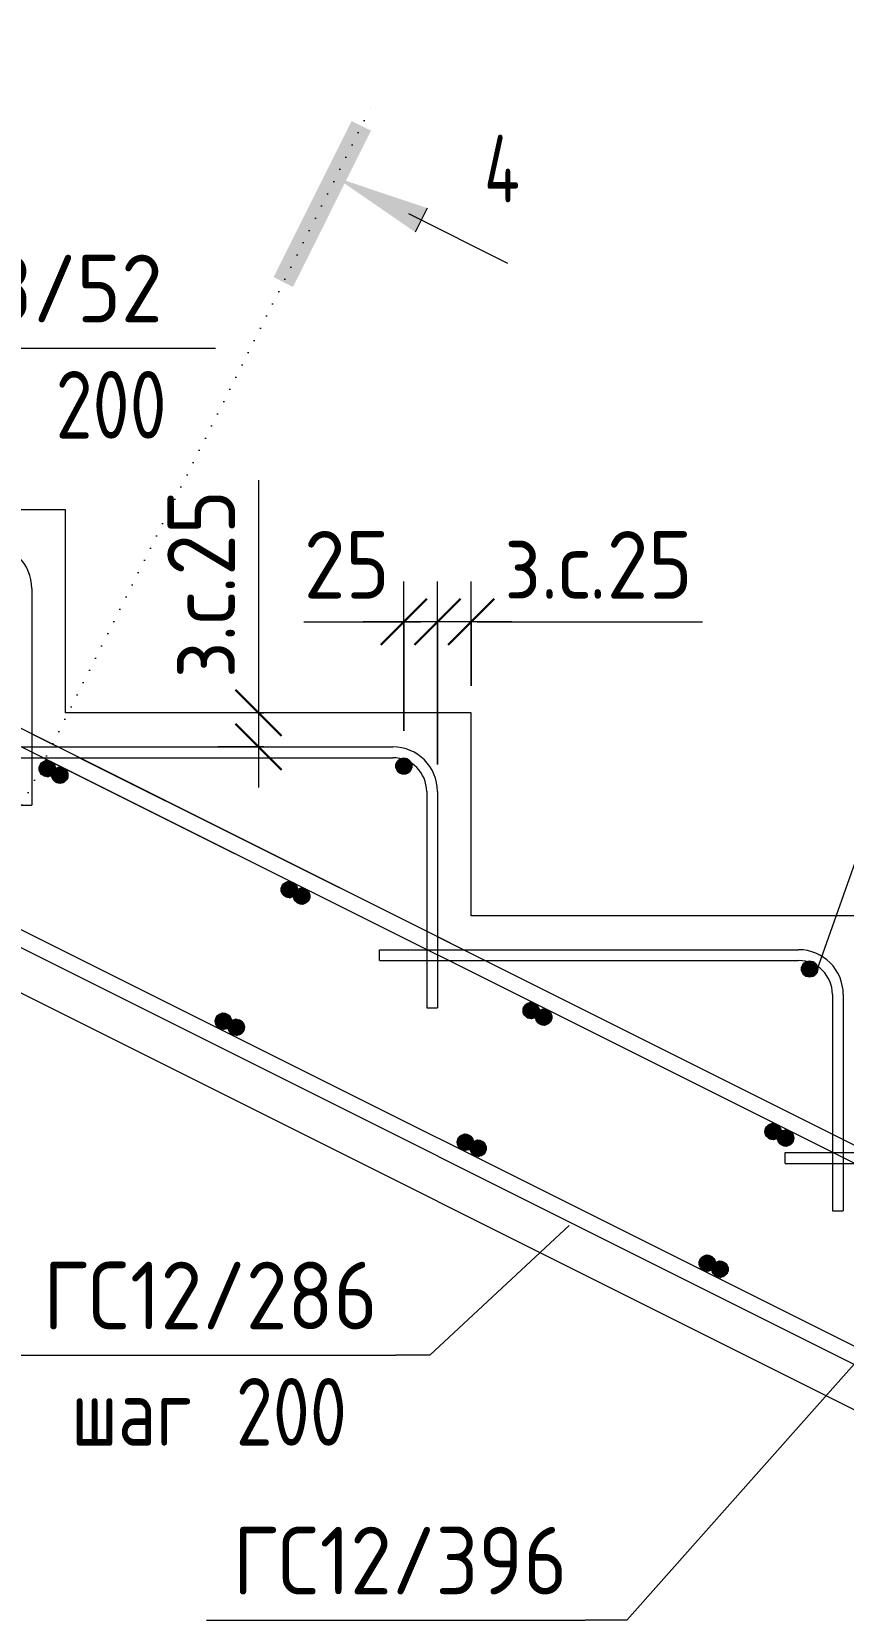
# Model space of a CAD drawing. Header units: millimetres. Extents: x 23200 to 49062, y -2858 to 35213.
# Drawn here: x 36276 to 36876, y -1291 to -116 of the extents above; entities that cross this region are included whole.
import ezdxf

# ---------------------------------------------------------------- set-up
doc = ezdxf.new("R2010")
doc.units = ezdxf.units.MM
doc.linetypes.add('04 Пунктир 10мм', pattern=[10, 0, -10])
for name, color, linetype, lineweight in [('AA_Dim', 7, 'Continuous', 9), ('AA_Dim-20', 7, 'Continuous', 9), ('AA_Razrez', 7, 'Continuous', 9), ('AA_Vinoska', 7, 'Continuous', 9), ('AF_Perekritie_Опалубка', 253, 'Continuous', 20), ('KR_Armatura', 7, 'Continuous', 20), ('KR_Armatura_Tonkie', 7, 'Continuous', 20)]:
    doc.layers.add(name, color=color, linetype=linetype, lineweight=lineweight)
doc.styles.add('ISOCPEUR', font='isocpeur.ttf', dxfattribs={"width": 0.7, "height": 50})
doc.styles.add('ISOCPEUR_1', font='isocpeur.ttf', dxfattribs={"width": 0.9, "height": 50})
doc.styles.add('ISOCPEUR_2', font='isocpeur.ttf', dxfattribs={"width": 0.8, "height": 50})
doc.dimstyles.new('05_Округл_1мм__прозр__1', dxfattribs={"dimscale": 304.8, "dimtxt": 49.799059, "dimasz": 0.111549, "dimexe": 0.098425, "dimexo": 0.065617, "dimgap": 0.006562, "dimtad": 1, "dimdec": 0, "dimdsep": 46, "dimtxsty": 'ISOCPEUR_1', "dimblk1": 'OBLIQUE', "dimblk2": 'OBLIQUE', "dimsah": 1, "dimcen": 0.09, "dimdle": 0.098425, "dimazin": 0, "dimtfac": 1, "dimtdec": 4, "dimtix": 1, "dimtmove": 1, "dimatfit": 3, "dimfxl": 1, "dimtvp": 1, "dimtolj": 1, "dimtzin": 0, "dimlwd": 18, "dimlwe": 18, "dimarcsym": 2})
doc.dimstyles.new('05_Округл_5мм__прозр_', dxfattribs={"dimscale": 304.8, "dimtxt": 49.799059, "dimasz": 0.111549, "dimexe": 0.098425, "dimexo": 0.065617, "dimgap": 0.006562, "dimtad": 1, "dimdec": 0, "dimrnd": 5, "dimdsep": 46, "dimtxsty": 'ISOCPEUR_1', "dimblk1": 'OBLIQUE', "dimblk2": 'OBLIQUE', "dimsah": 1, "dimcen": 0.09, "dimdle": 0.098425, "dimazin": 0, "dimtfac": 1, "dimtdec": 4, "dimtix": 1, "dimtmove": 1, "dimatfit": 3, "dimfxl": 1, "dimtvp": 1, "dimtolj": 1, "dimtzin": 0, "dimlwd": 18, "dimlwe": 18, "dimarcsym": 2})

# ---------------------------------------------------------------- blocks, each defined once
blk = doc.blocks.new('DIMBLOCK105-Сечение 8')
at = {"layer": 'AA_Dim-20', "lineweight": 18}
for p, q in [((36576.1, -658.1), (36576.1, -522.8)), ((36601.1, -600), (36601.1, -522.8)), ((36631.1, -552.8), (36576.1, -552.8)), ((36576.1, -552.8), (36576.1, -658.1)), ((36605.5, -552.9), (36588.6, -552.8)), ((36601.1, -552.8), (36601.1, -600)), ((36772, -552.9), (36605.5, -552.9))]:
    blk.add_line(p, q, dxfattribs=at)
at = {"layer": 'AA_Dim-20', "lineweight": 30}
for p, q in [((36576.1, -552.8), (36593.1, -535.8)), ((36601.1, -552.8), (36618.1, -535.8)), ((36576.1, -552.8), (36559.1, -569.8)), ((36601.1, -552.8), (36584.1, -569.8))]:
    blk.add_line(p, q, dxfattribs=at)
at = {"layer": 'AA_Dim-20', "color": 0, "lineweight": 18, "insert": (36625.5, -485.6), "char_height": 50, "width": 175.829, "attachment_point": 1, "line_spacing_factor": 1.149209, "style": 'ISOCPEUR_1'}
blk.add_mtext('з.с.25', dxfattribs=at)
blk = doc.blocks.new('_Oblique')
at = {"color": 0, "linetype": 'ByBlock', "lineweight": -2}
blk.add_line((-0.5, -0.5), (0.5, 0.5), dxfattribs=at)
blk = doc.blocks.new('DIMBLOCK106-Сечение 8')
at = {"layer": 'AA_Dim-20', "lineweight": 18}
for p, q in [((36551.2, -633.4), (36551.2, -522.8)), ((36576.1, -658.1), (36576.1, -522.8)), ((36477.3, -552.8), (36560.5, -552.8)), ((36576.1, -552.8), (36521.2, -552.8)), ((36551.2, -552.8), (36551.2, -633.4)), ((36560.5, -552.8), (36563.7, -552.8)), ((36576.1, -552.8), (36576.1, -658.1))]:
    blk.add_line(p, q, dxfattribs=at)
at = {"layer": 'AA_Dim-20', "lineweight": 30}
for p, q in [((36551.2, -552.8), (36568.2, -535.8)), ((36576.1, -552.8), (36593.1, -535.8)), ((36551.2, -552.8), (36534.2, -569.8)), ((36576.1, -552.8), (36559.1, -569.8))]:
    blk.add_line(p, q, dxfattribs=at)
at = {"layer": 'AA_Dim-20', "color": 0, "lineweight": 18, "insert": (36477.3, -485.5), "char_height": 50, "width": 75.848, "attachment_point": 1, "line_spacing_factor": 1.149209, "style": 'ISOCPEUR_1'}
blk.add_mtext('25', dxfattribs=at)
blk = doc.blocks.new('DIMBLOCK107-Сечение 8')
at = {"layer": 'AA_Dim-20', "lineweight": 18}
for p, q in [((36443.7, -447.9), (36443.7, -614.4)), ((36443.8, -590), (36443.8, -675.1)), ((36447.8, -620), (36413.8, -620)), ((36443.7, -614.4), (36443.8, -632.6)), ((36443.8, -620), (36447.8, -620)), ((36447.8, -645.1), (36413.8, -645.1)), ((36443.8, -645.1), (36447.8, -645.1))]:
    blk.add_line(p, q, dxfattribs=at)
at = {"layer": 'AA_Dim-20', "lineweight": 30}
for p, q in [((36443.8, -620), (36426.8, -603)), ((36443.8, -620), (36460.8, -637)), ((36443.8, -645.1), (36426.8, -628.1)), ((36443.8, -645.1), (36460.8, -662.1))]:
    blk.add_line(p, q, dxfattribs=at)
at = {"layer": 'AA_Dim-20', "color": 0, "lineweight": 18, "insert": (36376.4, -594.4), "char_height": 50, "width": 175.829, "attachment_point": 1, "rotation": 90, "line_spacing_factor": 1.149209, "style": 'ISOCPEUR_1'}
blk.add_mtext('з.с.25', dxfattribs=at)
blk = doc.blocks.new('042_М_Арматуры - Диам длина поз _ Комментарий-2260297-Сечение 8')
at = {"layer": 'AA_Vinoska'}
blk.add_line((24937.5, -2512.1), (25217.5, -2512.1), dxfattribs=at)
blk = doc.blocks.new('Разрез - Номер узла_ сзади-394133-Сечение 8')
at = {"layer": 'AA_Razrez'}
for points in [[(26603.9, -297.9), (26618.2, -305.1), (26675.9, -189.6), (26661.6, -182.4)], [(26708.6, -264.6), (26717.5, -246.8), (26649.8, -224.1)]]:
    blk.add_hatch(color=256, dxfattribs=at).paths.add_polyline_path(points)
for p, q in [((26703.5, -250.9), (26776.8, -287.6)), ((26717.5, -246.8), (26708.6, -264.6))]:
    blk.add_line(p, q, dxfattribs=at)

msp = doc.modelspace()

# ---------------------------------------------------------------- hatches: boundary and pattern name
at = {"layer": 'KR_Armatura'}
h = msp.add_hatch(color=256, dxfattribs=at)
edge = h.paths.add_edge_path()
edge.add_arc((36287.5793, -661.2048), 6, 0, 360)
for points in [[(36287.9388, -667.194), (36292.9459, -663.8881), (36292.5864, -657.8989), (36287.2198, -655.2156), (36282.2128, -658.5215), (36282.5723, -664.5107)], [(36548.2143, -664.5522), (36554.2143, -664.5522), (36557.2143, -659.3561), (36554.2143, -654.1599), (36548.2143, -654.1599), (36545.2143, -659.3561)], [(36466.8243, -756.6367), (36471.8313, -753.3308), (36471.4718, -747.3416), (36466.1053, -744.6583), (36461.0982, -747.9642), (36461.4577, -753.9535)], [(36848.2143, -814.5522), (36854.2143, -814.5522), (36857.2143, -809.3561), (36854.2143, -804.1599), (36848.2143, -804.1599), (36845.2143, -809.3561)], [(36418.1595, -853.9662), (36423.1666, -850.6602), (36422.8071, -844.671), (36417.4406, -841.9877), (36412.4335, -845.2937), (36412.793, -851.2829)], [(36645.7097, -846.0795), (36650.7168, -842.7735), (36650.3573, -836.7843), (36644.9907, -834.101), (36639.9836, -837.407), (36640.3431, -843.3962)], [(36824.5951, -935.5222), (36829.6022, -932.2162), (36829.2427, -926.227), (36823.8762, -923.5437), (36818.8691, -926.8497), (36819.2286, -932.8389)], [(36597.045, -943.4089), (36602.0521, -940.103), (36601.6926, -934.1137), (36596.326, -931.4305), (36591.3189, -934.7364), (36591.6784, -940.7256)], [(36775.9304, -1032.8516), (36780.9375, -1029.5457), (36780.578, -1023.5565), (36775.2114, -1020.8732), (36770.2044, -1024.1791), (36770.5639, -1030.1683)]]:
    msp.add_hatch(color=256, dxfattribs=at).paths.add_polyline_path(points)
h = msp.add_hatch(color=256, dxfattribs=at)
edge = h.paths.add_edge_path()
edge.add_arc((36551.2143, -659.3561), 6, 0, 360)
at = {"layer": 'KR_Armatura', "lineweight": 9}
h = msp.add_hatch(color=256, dxfattribs=at)
edge = h.paths.add_edge_path()
edge.add_arc((36296.8837, -666.0898), 6, 0, 360)
for points in [[(36297.2432, -672.079), (36302.2503, -668.7731), (36301.8908, -662.7838), (36296.5243, -660.1005), (36291.5172, -663.4065), (36291.8767, -669.3957)], [(36476.1287, -761.5217), (36481.1357, -758.2158), (36480.7763, -752.2265), (36475.4097, -749.5433), (36470.4026, -752.8492), (36470.7621, -758.8384)], [(36655.0141, -850.9644), (36660.0212, -847.6585), (36659.6617, -841.6693), (36654.2951, -838.986), (36649.2881, -842.2919), (36649.6476, -848.2811)], [(36427.6618, -858.4555), (36432.6689, -855.1495), (36432.3094, -849.1603), (36426.9428, -846.477), (36421.9357, -849.783), (36422.2952, -855.7722)], [(36606.5472, -947.8982), (36611.5543, -944.5922), (36611.1948, -938.603), (36605.8283, -935.9197), (36600.8212, -939.2257), (36601.1807, -945.2149), (36602.1502, -945.6996)], [(36833.8996, -940.4071), (36838.9066, -937.1012), (36838.5471, -931.112), (36833.1806, -928.4287), (36828.1735, -931.7346), (36828.533, -937.7239)], [(36785.4327, -1037.3409), (36790.4398, -1034.035), (36790.0803, -1028.0457), (36784.7137, -1025.3625), (36779.7066, -1028.6684), (36780.0661, -1034.6576)]]:
    msp.add_hatch(color=256, dxfattribs=at).paths.add_polyline_path(points)
at = {"layer": 'KR_Armatura'}
h = msp.add_hatch(color=256, dxfattribs=at)
edge = h.paths.add_edge_path()
edge.add_arc((36466.4648, -750.6475), 6, 0, 360)
at = {"layer": 'KR_Armatura', "lineweight": 9}
h = msp.add_hatch(color=256, dxfattribs=at)
edge = h.paths.add_edge_path()
edge.add_arc((36475.7692, -755.5325), 6, 0, 360)
at = {"layer": 'KR_Armatura'}
h = msp.add_hatch(color=256, dxfattribs=at)
edge = h.paths.add_edge_path()
edge.add_arc((36851.2143, -809.3561), 6, 0, 360)
h = msp.add_hatch(color=256, dxfattribs=at)
edge = h.paths.add_edge_path()
edge.add_arc((36417.8001, -847.977), 6, 0, 360)
h = msp.add_hatch(color=256, dxfattribs=at)
edge = h.paths.add_edge_path()
edge.add_arc((36645.3502, -840.0902), 6, 0, 360)
at = {"layer": 'KR_Armatura', "lineweight": 9}
h = msp.add_hatch(color=256, dxfattribs=at)
edge = h.paths.add_edge_path()
edge.add_arc((36654.6546, -844.9752), 6, 0, 360)
h = msp.add_hatch(color=256, dxfattribs=at)
edge = h.paths.add_edge_path()
edge.add_arc((36427.3023, -852.4662), 6, 0, 360)
at = {"layer": 'KR_Armatura'}
h = msp.add_hatch(color=256, dxfattribs=at)
edge = h.paths.add_edge_path()
edge.add_arc((36824.2356, -929.533), 6, 0, 360)
h = msp.add_hatch(color=256, dxfattribs=at)
edge = h.paths.add_edge_path()
edge.add_arc((36596.6855, -937.4197), 6, 0, 360)
at = {"layer": 'KR_Armatura', "lineweight": 9}
h = msp.add_hatch(color=256, dxfattribs=at)
edge = h.paths.add_edge_path()
edge.add_arc((36606.1878, -941.909), 6, 0, 360)
h = msp.add_hatch(color=256, dxfattribs=at)
edge = h.paths.add_edge_path()
edge.add_arc((36833.5401, -934.4179), 6, 0, 360)
at = {"layer": 'KR_Armatura'}
h = msp.add_hatch(color=256, dxfattribs=at)
edge = h.paths.add_edge_path()
edge.add_arc((36775.5709, -1026.8624), 6, 0, 360)
at = {"layer": 'KR_Armatura', "lineweight": 9}
h = msp.add_hatch(color=256, dxfattribs=at)
edge = h.paths.add_edge_path()
edge.add_arc((36785.0732, -1031.3517), 6, 0, 360)
at = {"layer": 'KR_Armatura_Tonkie'}
h = msp.add_hatch(color=256, dxfattribs=at)
edge = h.paths.add_edge_path()
edge.add_arc((36287.5793, -661.2048), 6, 0, 360)
for points in [[(36287.9388, -667.194), (36292.9459, -663.8881), (36292.5864, -657.8989), (36287.2198, -655.2156), (36282.2128, -658.5215), (36282.5723, -664.5107)], [(36466.8243, -756.6367), (36471.8313, -753.3308), (36471.4718, -747.3416), (36466.1053, -744.6583), (36461.0982, -747.9642), (36461.4577, -753.9535)], [(36418.1595, -853.9662), (36423.1666, -850.6602), (36422.8071, -844.671), (36417.4406, -841.9877), (36412.4335, -845.2937), (36412.793, -851.2829)], [(36645.7097, -846.0795), (36650.7168, -842.7735), (36650.3573, -836.7843), (36644.9907, -834.101), (36639.9836, -837.407), (36640.3431, -843.3962)], [(36824.5951, -935.5222), (36829.6022, -932.2162), (36829.2427, -926.227), (36823.8762, -923.5437), (36818.8691, -926.8497), (36819.2286, -932.8389)], [(36597.045, -943.4089), (36602.0521, -940.103), (36601.6926, -934.1137), (36596.326, -931.4305), (36591.3189, -934.7364), (36591.6784, -940.7256)], [(36775.9304, -1032.8516), (36780.9375, -1029.5457), (36780.578, -1023.5565), (36775.2114, -1020.8732), (36770.2044, -1024.1791), (36770.5639, -1030.1683)]]:
    msp.add_hatch(color=256, dxfattribs=at).paths.add_polyline_path(points)
h = msp.add_hatch(color=256, dxfattribs=at)
edge = h.paths.add_edge_path()
edge.add_arc((36466.4648, -750.6475), 6, 0, 360)
h = msp.add_hatch(color=256, dxfattribs=at)
edge = h.paths.add_edge_path()
edge.add_arc((36417.8001, -847.977), 6, 0, 360)
h = msp.add_hatch(color=256, dxfattribs=at)
edge = h.paths.add_edge_path()
edge.add_arc((36645.3502, -840.0902), 6, 0, 360)
h = msp.add_hatch(color=256, dxfattribs=at)
edge = h.paths.add_edge_path()
edge.add_arc((36824.2356, -929.533), 6, 0, 360)
h = msp.add_hatch(color=256, dxfattribs=at)
edge = h.paths.add_edge_path()
edge.add_arc((36596.6855, -937.4197), 6, 0, 360)
h = msp.add_hatch(color=256, dxfattribs=at)
edge = h.paths.add_edge_path()
edge.add_arc((36775.5709, -1026.8624), 6, 0, 360)

# ---------------------------------------------------------------- linework, layer by layer
at = {"layer": 'AA_Razrez', "linetype": '04 Пунктир 10мм'}
msp.add_line((36074.7819, -1076.3211), (36527.7258, -170.4333), dxfattribs=at)
at = {"layer": 'AA_Vinoska'}
for p, q in [((36855.7071, -813.3572), (36906.3355, -669.6821)), ((36673.4436, -998.9584), (36570.5434, -1094.8684)), ((36975.0421, -998.9584), (36716.1874, -1290.8502)), ((36570.5434, -1094.8684), (36545.2086, -1094.8684)), ((36716.1874, -1290.8502), (36685.4238, -1290.8502))]:
    msp.add_line(p, q, dxfattribs=at)
at = {"layer": 'AF_Perekritie_Опалубка'}
for p, q in [((35375.3257, -380.7141), (37191.1107, -1288.6066)), ((36301.1104, -469.9996), (36001.1104, -469.9996)), ((36301.1104, -619.9996), (36301.1104, -469.9996)), ((36601.1104, -619.9996), (36301.1104, -619.9996)), ((36601.1104, -769.9996), (36601.1104, -619.9996)), ((36901.1104, -769.9996), (36601.1104, -769.9996))]:
    msp.add_line(p, q, dxfattribs=at)
at = {"layer": 'KR_Armatura'}
for p, q in [((36287.2198, -655.2156), (36282.2128, -658.5215)), ((36292.5864, -657.8989), (36287.2198, -655.2156)), ((36548.2143, -654.1599), (36545.2143, -659.3561)), ((36554.2143, -654.1599), (36548.2143, -654.1599)), ((36557.2143, -659.3561), (36554.2143, -654.1599)), ((36282.2128, -658.5215), (36282.5723, -664.5107)), ((36282.5723, -664.5107), (36287.9388, -667.194)), ((36287.9388, -667.194), (36292.9459, -663.8881)), ((36292.9459, -663.8881), (36292.5864, -657.8989)), ((36545.2143, -659.3561), (36548.2143, -664.5522)), ((36548.2143, -664.5522), (36554.2143, -664.5522)), ((36554.2143, -664.5522), (36557.2143, -659.3561)), ((36466.1053, -744.6583), (36461.0982, -747.9642)), ((36461.0982, -747.9642), (36461.4577, -753.9535)), ((36471.4718, -747.3416), (36466.1053, -744.6583)), ((36471.8313, -753.3308), (36471.4718, -747.3416)), ((36461.4577, -753.9535), (36466.8243, -756.6367)), ((36466.8243, -756.6367), (36471.8313, -753.3308)), ((36848.2143, -804.1599), (36845.2143, -809.3561)), ((36845.2143, -809.3561), (36848.2143, -814.5522)), ((36854.2143, -804.1599), (36848.2143, -804.1599)), ((36857.2143, -809.3561), (36854.2143, -804.1599)), ((36854.2143, -814.5522), (36857.2143, -809.3561)), ((36848.2143, -814.5522), (36854.2143, -814.5522)), ((36417.4406, -841.9877), (36412.4335, -845.2937)), ((36412.4335, -845.2937), (36412.793, -851.2829)), ((36422.8071, -844.671), (36417.4406, -841.9877)), ((36423.1666, -850.6602), (36422.8071, -844.671)), ((36644.9907, -834.101), (36639.9836, -837.407)), ((36639.9836, -837.407), (36640.3431, -843.3962)), ((36640.3431, -843.3962), (36645.7097, -846.0795)), ((36650.3573, -836.7843), (36644.9907, -834.101)), ((36645.7097, -846.0795), (36650.7168, -842.7735)), ((36650.7168, -842.7735), (36650.3573, -836.7843)), ((36412.793, -851.2829), (36418.1595, -853.9662)), ((36418.1595, -853.9662), (36423.1666, -850.6602)), ((36823.8762, -923.5437), (36818.8691, -926.8497)), ((36818.8691, -926.8497), (36819.2286, -932.8389)), ((36829.2427, -926.227), (36823.8762, -923.5437)), ((36829.6022, -932.2162), (36829.2427, -926.227)), ((36596.326, -931.4305), (36591.3189, -934.7364)), ((36591.3189, -934.7364), (36591.6784, -940.7256)), ((36601.6926, -934.1137), (36596.326, -931.4305)), ((36602.0521, -940.103), (36601.6926, -934.1137)), ((36819.2286, -932.8389), (36824.5951, -935.5222)), ((36824.5951, -935.5222), (36829.6022, -932.2162)), ((36591.6784, -940.7256), (36597.045, -943.4089)), ((36597.045, -943.4089), (36602.0521, -940.103)), ((36775.2114, -1020.8732), (36770.2044, -1024.1791)), ((36780.578, -1023.5565), (36775.2114, -1020.8732)), ((36770.2044, -1024.1791), (36770.5639, -1030.1683)), ((36770.5639, -1030.1683), (36775.9304, -1032.8516)), ((36775.9304, -1032.8516), (36780.9375, -1029.5457)), ((36780.9375, -1029.5457), (36780.578, -1023.5565))]:
    msp.add_line(p, q, dxfattribs=at)
at = {"layer": 'KR_Armatura', "lineweight": 9}
for p, q in [((36296.5243, -660.1005), (36291.5172, -663.4065)), ((36291.5172, -663.4065), (36291.8767, -669.3957)), ((36291.8767, -669.3957), (36297.2432, -672.079)), ((36301.8908, -662.7838), (36296.5243, -660.1005)), ((36297.2432, -672.079), (36302.2503, -668.7731)), ((36302.2503, -668.7731), (36301.8908, -662.7838)), ((36475.4097, -749.5433), (36470.4026, -752.8492)), ((36480.7763, -752.2265), (36475.4097, -749.5433)), ((36470.4026, -752.8492), (36470.7621, -758.8384)), ((36470.7621, -758.8384), (36476.1287, -761.5217)), ((36476.1287, -761.5217), (36481.1357, -758.2158)), ((36481.1357, -758.2158), (36480.7763, -752.2265)), ((36654.2951, -838.986), (36649.2881, -842.2919)), ((36649.2881, -842.2919), (36649.6476, -848.2811)), ((36659.6617, -841.6693), (36654.2951, -838.986)), ((36660.0212, -847.6585), (36659.6617, -841.6693)), ((36426.9428, -846.477), (36421.9357, -849.783)), ((36421.9357, -849.783), (36422.2952, -855.7722)), ((36422.2952, -855.7722), (36427.6618, -858.4555)), ((36432.3094, -849.1603), (36426.9428, -846.477)), ((36427.6618, -858.4555), (36432.6689, -855.1495)), ((36432.6689, -855.1495), (36432.3094, -849.1603)), ((36649.6476, -848.2811), (36655.0141, -850.9644)), ((36655.0141, -850.9644), (36660.0212, -847.6585)), ((36605.8283, -935.9197), (36600.8212, -939.2257)), ((36600.8212, -939.2257), (36601.1807, -945.2149)), ((36611.1948, -938.603), (36605.8283, -935.9197)), ((36611.5543, -944.5922), (36611.1948, -938.603)), ((36833.1806, -928.4287), (36828.1735, -931.7346)), ((36828.1735, -931.7346), (36828.533, -937.7239)), ((36828.533, -937.7239), (36833.8996, -940.4071)), ((36838.5471, -931.112), (36833.1806, -928.4287)), ((36833.8996, -940.4071), (36838.9066, -937.1012)), ((36838.9066, -937.1012), (36838.5471, -931.112)), ((36601.1807, -945.2149), (36602.1502, -945.6996)), ((36602.1502, -945.6996), (36606.5472, -947.8982)), ((36606.5472, -947.8982), (36611.5543, -944.5922)), ((36784.7137, -1025.3625), (36779.7066, -1028.6684)), ((36779.7066, -1028.6684), (36780.0661, -1034.6576)), ((36790.0803, -1028.0457), (36784.7137, -1025.3625)), ((36790.4398, -1034.035), (36790.0803, -1028.0457)), ((36780.0661, -1034.6576), (36785.4327, -1037.3409)), ((36785.4327, -1037.3409), (36790.4398, -1034.035))]:
    msp.add_line(p, q, dxfattribs=at)
at = {"layer": 'KR_Armatura'}
for centre in [(36287.5793, -661.2048), (36551.2143, -659.3561), (36466.4648, -750.6475), (36851.2143, -809.3561), (36417.8001, -847.977), (36645.3502, -840.0902), (36824.2356, -929.533), (36596.6855, -937.4197), (36775.5709, -1026.8624)]:
    msp.add_circle(centre, 6, dxfattribs=at)
at = {"layer": 'KR_Armatura', "lineweight": 9}
for centre in [(36296.8837, -666.0898), (36475.7692, -755.5325), (36654.6546, -844.9752), (36427.3023, -852.4662), (36606.1878, -941.909), (36833.5401, -934.4179), (36785.0732, -1031.3517)]:
    msp.add_circle(centre, 6, dxfattribs=at)
at = {"layer": 'KR_Armatura_Tonkie'}
for p, q in [((34940.6798, -116.4337), (37221.988, -1257.0878)), ((34940.6798, -116.4337), (37221.988, -1257.0878)), ((35238.0768, -116.4337), (37461.2838, -1228.0372)), ((35238.0768, -116.4337), (37461.2838, -1228.0372)), ((35238.0768, -116.4337), (37461.2838, -1228.0372)), ((35238.0768, -116.4337), (37461.2838, -1228.0372)), ((34935.3132, -127.1668), (37216.6214, -1267.8209)), ((34935.3132, -127.1668), (37216.6214, -1267.8209)), ((35232.7103, -127.1668), (37455.9173, -1238.7703)), ((35232.7103, -127.1668), (37455.9173, -1238.7703)), ((35160.9788, -239.9996), (37216.6214, -1267.8209)), ((35160.9788, -239.9996), (37216.6214, -1267.8209)), ((35160.9788, -239.9996), (37216.6214, -1267.8209)), ((35160.9912, -240.0058), (37216.6214, -1267.8209)), ((35160.9912, -240.0058), (37216.6214, -1267.8209)), ((35160.9912, -240.0058), (37216.6214, -1267.8209)), ((35160.9912, -240.0058), (37216.6214, -1267.8209)), ((35160.9912, -240.0058), (37216.6214, -1267.8209)), ((35187.9254, -240.0565), (37221.988, -1257.0878)), ((35187.9254, -240.0565), (37221.988, -1257.0878)), ((35187.9254, -240.0565), (37221.988, -1257.0878)), ((35187.9254, -240.0565), (37221.988, -1257.0878)), ((35187.9254, -240.0565), (37221.988, -1257.0878)), ((35187.9254, -240.0565), (37221.988, -1257.0878)), ((35187.9254, -240.0565), (37221.988, -1257.0878)), ((35187.9254, -240.0565), (37221.988, -1257.0878)), ((35464.7103, -243.1668), (37252.1163, -1136.8699)), ((35464.7103, -243.1668), (37252.1163, -1136.8699)), ((36276.1104, -528.1276), (36276.1104, -635.4505)), ((36268.6319, -645.1276), (36295.4647, -645.1276)), ((36276.1104, -635.4505), (36276.1104, -648.8669)), ((36276.1104, -635.4505), (36295.4647, -645.1276)), ((36276.1104, -635.4505), (36295.4647, -645.1276)), ((36276.1104, -635.4505), (36295.4647, -645.1276)), ((36276.1104, -635.4505), (36295.4647, -645.1276)), ((36276.1104, -635.4505), (36295.4647, -645.1276)), ((36276.1104, -635.4505), (36295.4647, -645.1276)), ((36276.1104, -645.1276), (36295.4647, -645.1276)), ((36276.1104, -645.1276), (36295.4647, -645.1276)), ((36276.1104, -645.1276), (36295.4647, -645.1276)), ((36276.1104, -645.1276), (36295.4647, -645.1276)), ((36276.1104, -645.1276), (36295.4647, -645.1276)), ((36276.1104, -645.1276), (36295.4647, -645.1276)), ((36295.4647, -645.1276), (36543.1104, -645.1276)), ((36295.4647, -645.1276), (36543.1104, -645.1276)), ((36295.4647, -645.1276), (36543.1104, -645.1276)), ((36295.4647, -645.1276), (36543.1104, -645.1276)), ((36295.4647, -645.1276), (36543.1104, -645.1276)), ((36295.4647, -645.1276), (36543.1104, -645.1276)), ((36295.4647, -645.1276), (36543.1104, -645.1276)), ((36233.1104, -653.1276), (36284.6319, -653.1276)), ((36276.1104, -648.8669), (36276.1104, -688.1276)), ((36276.1104, -653.1276), (36284.6319, -653.1276)), ((36276.1104, -653.1276), (36284.6319, -653.1276)), ((36276.1104, -653.1276), (36284.6319, -653.1276)), ((36276.1104, -653.1276), (36284.6319, -653.1276)), ((36276.1104, -653.1276), (36284.6319, -653.1276)), ((36276.1104, -653.1276), (36284.6319, -653.1276)), ((36287.2198, -655.2156), (36282.2128, -658.5215)), ((36284.6319, -653.1276), (36311.4647, -653.1276)), ((36284.6319, -653.1276), (36311.4647, -653.1276)), ((36284.6319, -653.1276), (36311.4647, -653.1276)), ((36284.6319, -653.1276), (36311.4647, -653.1276)), ((36284.6319, -653.1276), (36311.4647, -653.1276)), ((36284.6319, -653.1276), (36311.4647, -653.1276)), ((36284.6319, -653.1276), (36311.4647, -653.1276)), ((36284.6319, -653.1276), (36568.1104, -794.8669)), ((36284.6319, -653.1276), (36568.1104, -794.8669)), ((36284.6319, -653.1276), (36568.1104, -794.8669)), ((36284.6319, -653.1276), (36568.1104, -794.8669)), ((36284.6319, -653.1276), (36568.1104, -794.8669)), ((36284.6319, -653.1276), (36568.1104, -794.8669)), ((36292.5864, -657.8989), (36287.2198, -655.2156)), ((36311.4647, -653.1276), (36543.1104, -653.1276)), ((36311.4647, -653.1276), (36543.1104, -653.1276)), ((36311.4647, -653.1276), (36543.1104, -653.1276)), ((36311.4647, -653.1276), (36543.1104, -653.1276)), ((36311.4647, -653.1276), (36543.1104, -653.1276)), ((36311.4647, -653.1276), (36543.1104, -653.1276)), ((36311.4647, -653.1276), (36543.1104, -653.1276)), ((36311.4647, -653.1276), (36568.1104, -781.4505)), ((36311.4647, -653.1276), (36568.1104, -781.4505)), ((36311.4647, -653.1276), (36568.1104, -781.4505)), ((36311.4647, -653.1276), (36568.1104, -781.4505)), ((36311.4647, -653.1276), (36568.1104, -781.4505)), ((36311.4647, -653.1276), (36568.1104, -781.4505)), ((36282.2128, -658.5215), (36282.5723, -664.5107)), ((36282.5723, -664.5107), (36287.9388, -667.194)), ((36287.9388, -667.194), (36292.9459, -663.8881)), ((36292.9459, -663.8881), (36292.5864, -657.8989)), ((36568.1104, -678.1276), (36568.1104, -781.4505)), ((36568.1104, -678.1276), (36568.1104, -781.4505)), ((36568.1104, -678.1276), (36568.1104, -781.4505)), ((36568.1104, -678.1276), (36568.1104, -781.4505)), ((36568.1104, -678.1276), (36568.1104, -781.4505)), ((36568.1104, -678.1276), (36568.1104, -781.4505)), ((36568.1104, -678.1276), (36568.1104, -781.4505)), ((36576.1104, -678.1276), (36576.1104, -785.4505)), ((36576.1104, -678.1276), (36576.1104, -785.4505)), ((36576.1104, -678.1276), (36576.1104, -785.4505)), ((36576.1104, -678.1276), (36576.1104, -785.4505)), ((36576.1104, -678.1276), (36576.1104, -785.4505)), ((36576.1104, -678.1276), (36576.1104, -785.4505)), ((36576.1104, -678.1276), (36576.1104, -785.4505)), ((36268.1104, -688.1276), (36276.1104, -688.1276)), ((36466.1053, -744.6583), (36461.0982, -747.9642)), ((36461.0982, -747.9642), (36461.4577, -753.9535)), ((36471.4718, -747.3416), (36466.1053, -744.6583)), ((36471.8313, -753.3308), (36471.4718, -747.3416)), ((36461.4577, -753.9535), (36466.8243, -756.6367)), ((36466.8243, -756.6367), (36471.8313, -753.3308)), ((36568.1104, -781.4505), (36568.1104, -794.8669)), ((36568.1104, -781.4505), (36568.1104, -794.8669)), ((36568.1104, -781.4505), (36568.1104, -794.8669)), ((36568.1104, -781.4505), (36568.1104, -794.8669)), ((36568.1104, -781.4505), (36568.1104, -794.8669)), ((36568.1104, -781.4505), (36568.1104, -794.8669)), ((36568.1104, -781.4505), (36568.1104, -794.8669)), ((36576.1104, -785.4505), (36576.1104, -795.1276)), ((36576.1104, -785.4505), (36576.1104, -795.1276)), ((36576.1104, -785.4505), (36576.1104, -795.1276)), ((36576.1104, -785.4505), (36576.1104, -795.1276)), ((36576.1104, -785.4505), (36576.1104, -795.1276)), ((36576.1104, -785.4505), (36576.1104, -795.1276)), ((36576.1104, -785.4505), (36576.1104, -798.8669)), ((36576.1104, -785.4505), (36595.4647, -795.1276)), ((36576.1104, -785.4505), (36595.4647, -795.1276)), ((36576.1104, -785.4505), (36595.4647, -795.1276)), ((36576.1104, -785.4505), (36595.4647, -795.1276)), ((36576.1104, -785.4505), (36595.4647, -795.1276)), ((36576.1104, -785.4505), (36595.4647, -795.1276)), ((36533.1104, -795.1276), (36568.1104, -795.1276)), ((36533.1104, -803.1276), (36533.1104, -795.1276)), ((36533.1104, -795.1276), (36568.1104, -795.1276)), ((36533.1104, -803.1276), (36533.1104, -795.1276)), ((36533.1104, -795.1276), (36568.1104, -795.1276)), ((36533.1104, -803.1276), (36533.1104, -795.1276)), ((36533.1104, -795.1276), (36568.1104, -795.1276)), ((36533.1104, -803.1276), (36533.1104, -795.1276)), ((36533.1104, -795.1276), (36568.1104, -795.1276)), ((36533.1104, -803.1276), (36533.1104, -795.1276)), ((36533.1104, -795.1276), (36568.1104, -795.1276)), ((36533.1104, -803.1276), (36533.1104, -795.1276)), ((36533.1104, -795.1276), (36568.6319, -795.1276)), ((36533.1104, -803.1276), (36533.1104, -795.1276)), ((36568.1104, -794.8669), (36568.1104, -795.1276)), ((36568.1104, -794.8669), (36568.1104, -795.1276)), ((36568.1104, -794.8669), (36568.1104, -795.1276)), ((36568.1104, -794.8669), (36568.1104, -795.1276)), ((36568.1104, -794.8669), (36568.1104, -795.1276)), ((36568.1104, -794.8669), (36568.1104, -795.1276)), ((36568.1104, -794.8669), (36568.1104, -838.1276)), ((36568.6319, -795.1276), (36595.4647, -795.1276)), ((36576.1104, -795.1276), (36595.4647, -795.1276)), ((36576.1104, -795.1276), (36595.4647, -795.1276)), ((36576.1104, -795.1276), (36595.4647, -795.1276)), ((36576.1104, -795.1276), (36595.4647, -795.1276)), ((36576.1104, -795.1276), (36595.4647, -795.1276)), ((36576.1104, -795.1276), (36595.4647, -795.1276)), ((36595.4647, -795.1276), (36843.1104, -795.1276)), ((36595.4647, -795.1276), (36843.1104, -795.1276)), ((36595.4647, -795.1276), (36843.1104, -795.1276)), ((36595.4647, -795.1276), (36843.1104, -795.1276)), ((36595.4647, -795.1276), (36843.1104, -795.1276)), ((36595.4647, -795.1276), (36843.1104, -795.1276)), ((36595.4647, -795.1276), (36843.1104, -795.1276)), ((36533.1104, -803.1276), (36568.1104, -803.1276)), ((36533.1104, -803.1276), (36568.1104, -803.1276)), ((36533.1104, -803.1276), (36568.1104, -803.1276)), ((36533.1104, -803.1276), (36568.1104, -803.1276)), ((36533.1104, -803.1276), (36568.1104, -803.1276)), ((36533.1104, -803.1276), (36568.1104, -803.1276)), ((36533.1104, -803.1276), (36584.6319, -803.1276)), ((36568.1104, -803.1276), (36568.1104, -838.1276)), ((36568.1104, -803.1276), (36568.1104, -838.1276)), ((36568.1104, -803.1276), (36568.1104, -838.1276)), ((36568.1104, -803.1276), (36568.1104, -838.1276)), ((36568.1104, -803.1276), (36568.1104, -838.1276)), ((36568.1104, -803.1276), (36568.1104, -838.1276)), ((36576.1104, -798.8669), (36576.1104, -838.1276)), ((36576.1104, -803.1276), (36584.6319, -803.1276)), ((36576.1104, -803.1276), (36584.6319, -803.1276)), ((36576.1104, -803.1276), (36584.6319, -803.1276)), ((36576.1104, -803.1276), (36584.6319, -803.1276)), ((36576.1104, -803.1276), (36584.6319, -803.1276)), ((36576.1104, -803.1276), (36584.6319, -803.1276)), ((36576.1104, -803.1276), (36576.1104, -838.1276)), ((36576.1104, -803.1276), (36576.1104, -838.1276)), ((36576.1104, -803.1276), (36576.1104, -838.1276)), ((36576.1104, -803.1276), (36576.1104, -838.1276)), ((36576.1104, -803.1276), (36576.1104, -838.1276)), ((36576.1104, -803.1276), (36576.1104, -838.1276)), ((36584.6319, -803.1276), (36611.4647, -803.1276)), ((36584.6319, -803.1276), (36611.4647, -803.1276)), ((36584.6319, -803.1276), (36611.4647, -803.1276)), ((36584.6319, -803.1276), (36611.4647, -803.1276)), ((36584.6319, -803.1276), (36611.4647, -803.1276)), ((36584.6319, -803.1276), (36611.4647, -803.1276)), ((36584.6319, -803.1276), (36611.4647, -803.1276)), ((36584.6319, -803.1276), (36868.1104, -944.8669)), ((36584.6319, -803.1276), (36868.1104, -944.8669)), ((36584.6319, -803.1276), (36868.1104, -944.8669)), ((36584.6319, -803.1276), (36868.1104, -944.8669)), ((36584.6319, -803.1276), (36868.1104, -944.8669)), ((36584.6319, -803.1276), (36868.1104, -944.8669)), ((36611.4647, -803.1276), (36843.1104, -803.1276)), ((36611.4647, -803.1276), (36843.1104, -803.1276)), ((36611.4647, -803.1276), (36843.1104, -803.1276)), ((36611.4647, -803.1276), (36843.1104, -803.1276)), ((36611.4647, -803.1276), (36843.1104, -803.1276)), ((36611.4647, -803.1276), (36843.1104, -803.1276)), ((36611.4647, -803.1276), (36843.1104, -803.1276)), ((36611.4647, -803.1276), (36868.1104, -931.4505)), ((36611.4647, -803.1276), (36868.1104, -931.4505)), ((36611.4647, -803.1276), (36868.1104, -931.4505)), ((36611.4647, -803.1276), (36868.1104, -931.4505)), ((36611.4647, -803.1276), (36868.1104, -931.4505)), ((36611.4647, -803.1276), (36868.1104, -931.4505)), ((36868.1104, -828.1276), (36868.1104, -931.4505)), ((36868.1104, -828.1276), (36868.1104, -931.4505)), ((36868.1104, -828.1276), (36868.1104, -931.4505)), ((36868.1104, -828.1276), (36868.1104, -931.4505)), ((36868.1104, -828.1276), (36868.1104, -931.4505)), ((36868.1104, -828.1276), (36868.1104, -931.4505)), ((36868.1104, -828.1276), (36868.1104, -931.4505)), ((36876.1104, -828.1276), (36876.1104, -935.4505)), ((36876.1104, -828.1276), (36876.1104, -935.4505)), ((36876.1104, -828.1276), (36876.1104, -935.4505)), ((36876.1104, -828.1276), (36876.1104, -935.4505)), ((36876.1104, -828.1276), (36876.1104, -935.4505)), ((36876.1104, -828.1276), (36876.1104, -935.4505)), ((36876.1104, -828.1276), (36876.1104, -935.4505)), ((36417.4406, -841.9877), (36412.4335, -845.2937)), ((36412.4335, -845.2937), (36412.793, -851.2829)), ((36422.8071, -844.671), (36417.4406, -841.9877)), ((36423.1666, -850.6602), (36422.8071, -844.671)), ((36568.1104, -838.1276), (36576.1104, -838.1276)), ((36568.1104, -838.1276), (36576.1104, -838.1276)), ((36568.1104, -838.1276), (36576.1104, -838.1276)), ((36568.1104, -838.1276), (36576.1104, -838.1276)), ((36568.1104, -838.1276), (36576.1104, -838.1276)), ((36568.1104, -838.1276), (36576.1104, -838.1276)), ((36568.1104, -838.1276), (36576.1104, -838.1276)), ((36644.9907, -834.101), (36639.9836, -837.407)), ((36639.9836, -837.407), (36640.3431, -843.3962)), ((36640.3431, -843.3962), (36645.7097, -846.0795)), ((36650.3573, -836.7843), (36644.9907, -834.101)), ((36645.7097, -846.0795), (36650.7168, -842.7735)), ((36650.7168, -842.7735), (36650.3573, -836.7843)), ((36412.793, -851.2829), (36418.1595, -853.9662)), ((36418.1595, -853.9662), (36423.1666, -850.6602)), ((36823.8762, -923.5437), (36818.8691, -926.8497)), ((36818.8691, -926.8497), (36819.2286, -932.8389)), ((36829.2427, -926.227), (36823.8762, -923.5437)), ((36829.6022, -932.2162), (36829.2427, -926.227)), ((36596.326, -931.4305), (36591.3189, -934.7364)), ((36591.3189, -934.7364), (36591.6784, -940.7256)), ((36601.6926, -934.1137), (36596.326, -931.4305)), ((36602.0521, -940.103), (36601.6926, -934.1137)), ((36819.2286, -932.8389), (36824.5951, -935.5222)), ((36824.5951, -935.5222), (36829.6022, -932.2162)), ((36868.1104, -931.4505), (36868.1104, -944.8669)), ((36868.1104, -931.4505), (36868.1104, -944.8669)), ((36868.1104, -931.4505), (36868.1104, -944.8669)), ((36868.1104, -931.4505), (36868.1104, -944.8669)), ((36868.1104, -931.4505), (36868.1104, -944.8669)), ((36868.1104, -931.4505), (36868.1104, -944.8669)), ((36868.1104, -931.4505), (36868.1104, -944.8669)), ((36876.1104, -935.4505), (36876.1104, -945.1276)), ((36876.1104, -935.4505), (36876.1104, -945.1276)), ((36876.1104, -935.4505), (36876.1104, -945.1276)), ((36876.1104, -935.4505), (36876.1104, -945.1276)), ((36876.1104, -935.4505), (36876.1104, -945.1276)), ((36876.1104, -935.4505), (36876.1104, -945.1276)), ((36876.1104, -935.4505), (36876.1104, -948.8669)), ((36876.1104, -935.4505), (36895.4647, -945.1276)), ((36876.1104, -935.4505), (36895.4647, -945.1276)), ((36876.1104, -935.4505), (36895.4647, -945.1276)), ((36876.1104, -935.4505), (36895.4647, -945.1276)), ((36876.1104, -935.4505), (36895.4647, -945.1276)), ((36591.6784, -940.7256), (36597.045, -943.4089)), ((36597.045, -943.4089), (36602.0521, -940.103)), ((36833.1104, -945.1276), (36868.1104, -945.1276)), ((36833.1104, -953.1276), (36833.1104, -945.1276)), ((36833.1104, -945.1276), (36868.1104, -945.1276)), ((36833.1104, -953.1276), (36833.1104, -945.1276)), ((36833.1104, -945.1276), (36868.1104, -945.1276)), ((36833.1104, -953.1276), (36833.1104, -945.1276)), ((36833.1104, -945.1276), (36868.1104, -945.1276)), ((36833.1104, -953.1276), (36833.1104, -945.1276)), ((36833.1104, -945.1276), (36868.1104, -945.1276)), ((36833.1104, -953.1276), (36833.1104, -945.1276)), ((36833.1104, -945.1276), (36868.1104, -945.1276)), ((36833.1104, -953.1276), (36833.1104, -945.1276)), ((36833.1104, -945.1276), (36868.6319, -945.1276)), ((36833.1104, -953.1276), (36833.1104, -945.1276)), ((36868.1104, -944.8669), (36868.1104, -945.1276)), ((36868.1104, -944.8669), (36868.1104, -945.1276)), ((36868.1104, -944.8669), (36868.1104, -945.1276)), ((36868.1104, -944.8669), (36868.1104, -945.1276)), ((36868.1104, -944.8669), (36868.1104, -945.1276)), ((36868.1104, -944.8669), (36868.1104, -945.1276)), ((36868.1104, -944.8669), (36868.1104, -988.1276)), ((36868.6319, -945.1276), (36895.4647, -945.1276)), ((36876.1104, -945.1276), (36895.4647, -945.1276)), ((36876.1104, -945.1276), (36895.4647, -945.1276)), ((36876.1104, -945.1276), (36895.4647, -945.1276)), ((36876.1104, -945.1276), (36895.4647, -945.1276)), ((36876.1104, -945.1276), (36895.4647, -945.1276)), ((36876.1104, -948.8669), (36876.1104, -988.1276)), ((36833.1104, -953.1276), (36868.1104, -953.1276)), ((36833.1104, -953.1276), (36868.1104, -953.1276)), ((36833.1104, -953.1276), (36868.1104, -953.1276)), ((36833.1104, -953.1276), (36868.1104, -953.1276)), ((36833.1104, -953.1276), (36868.1104, -953.1276)), ((36833.1104, -953.1276), (36868.1104, -953.1276)), ((36833.1104, -953.1276), (36884.6319, -953.1276)), ((36868.1104, -953.1276), (36868.1104, -988.1276)), ((36868.1104, -953.1276), (36868.1104, -988.1276)), ((36868.1104, -953.1276), (36868.1104, -988.1276)), ((36868.1104, -953.1276), (36868.1104, -988.1276)), ((36868.1104, -953.1276), (36868.1104, -988.1276)), ((36868.1104, -953.1276), (36868.1104, -988.1276)), ((36876.1104, -953.1276), (36884.6319, -953.1276)), ((36876.1104, -953.1276), (36884.6319, -953.1276)), ((36876.1104, -953.1276), (36884.6319, -953.1276)), ((36876.1104, -953.1276), (36884.6319, -953.1276)), ((36876.1104, -953.1276), (36884.6319, -953.1276)), ((36876.1104, -953.1276), (36876.1104, -988.1276)), ((36876.1104, -953.1276), (36876.1104, -988.1276)), ((36876.1104, -953.1276), (36876.1104, -988.1276)), ((36876.1104, -953.1276), (36876.1104, -988.1276)), ((36876.1104, -953.1276), (36876.1104, -988.1276)), ((36876.1104, -953.1276), (36876.1104, -988.1276)), ((36868.1104, -988.1276), (36876.1104, -988.1276)), ((36868.1104, -988.1276), (36876.1104, -988.1276)), ((36868.1104, -988.1276), (36876.1104, -988.1276)), ((36868.1104, -988.1276), (36876.1104, -988.1276)), ((36868.1104, -988.1276), (36876.1104, -988.1276)), ((36868.1104, -988.1276), (36876.1104, -988.1276)), ((36868.1104, -988.1276), (36876.1104, -988.1276)), ((36775.2114, -1020.8732), (36770.2044, -1024.1791)), ((36780.578, -1023.5565), (36775.2114, -1020.8732)), ((36770.2044, -1024.1791), (36770.5639, -1030.1683)), ((36770.5639, -1030.1683), (36775.9304, -1032.8516)), ((36775.9304, -1032.8516), (36780.9375, -1029.5457)), ((36780.9375, -1029.5457), (36780.578, -1023.5565))]:
    msp.add_line(p, q, dxfattribs=at)
for centre in [(36287.5793, -661.2048), (36466.4648, -750.6475), (36417.8001, -847.977), (36645.3502, -840.0902), (36824.2356, -929.533), (36596.6855, -937.4197), (36775.5709, -1026.8624)]:
    msp.add_circle(centre, 6, dxfattribs=at)
for centre, radius, start in [((36243.1104, -528.1276), 33, 0), ((36543.1104, -678.1276), 33, 0), ((36543.1104, -678.1276), 33, 0), ((36543.1104, -678.1276), 33, 0), ((36543.1104, -678.1276), 33, 0), ((36543.1104, -678.1276), 33, 0), ((36543.1104, -678.1276), 33, 0), ((36543.1104, -678.1276), 33, 0), ((36543.1104, -678.1276), 25, 360), ((36543.1104, -678.1276), 25, 360), ((36543.1104, -678.1276), 25, 360), ((36543.1104, -678.1276), 25, 360), ((36543.1104, -678.1276), 25, 360), ((36543.1104, -678.1276), 25, 360), ((36543.1104, -678.1276), 25, 360), ((36843.1104, -828.1276), 33, 0), ((36843.1104, -828.1276), 33, 0), ((36843.1104, -828.1276), 33, 0), ((36843.1104, -828.1276), 33, 0), ((36843.1104, -828.1276), 33, 0), ((36843.1104, -828.1276), 33, 0), ((36843.1104, -828.1276), 33, 0), ((36843.1104, -828.1276), 25, 360), ((36843.1104, -828.1276), 25, 360), ((36843.1104, -828.1276), 25, 360), ((36843.1104, -828.1276), 25, 360), ((36843.1104, -828.1276), 25, 360), ((36843.1104, -828.1276), 25, 360), ((36843.1104, -828.1276), 25, 360)]:
    msp.add_arc(centre, radius, start, 90, dxfattribs=at)

# ---------------------------------------------------------------- block references
at = {"layer": 'AA_Razrez'}
msp.add_blockref('Разрез - Номер узла_ сзади-394133-Сечение 8', (9851.0486, 0), dxfattribs=at)
at = {"layer": 'AA_Vinoska'}
for p in [(11194.4232, 2161.7467), (11327.6987, 1417.2081), (11467.9138, 1221.2263)]:
    msp.add_blockref('042_М_Арматуры - Диам длина поз _ Комментарий-2260297-Сечение 8', p, dxfattribs=at)

# ---------------------------------------------------------------- texts
at = {"layer": 'AA_Razrez', "insert": (36610.5838, -192.6314), "char_height": 50, "width": 33.670875, "attachment_point": 1, "style": 'ISOCPEUR'}
msp.add_mtext('\\fISOCPEUR|b0|i0|c204|p34|;\\W.7;4', dxfattribs=at)
at = {"layer": 'AA_Vinoska', "char_height": 50, "attachment_point": 1}
for s, insert, width, style in [('8/52', (36242.9997, -281.2477), 155.84805, 'ISOCPEUR_1'), (' 200', (36268.2743, -367.2288), 133.4008, 'ISOCPEUR_2'), ('ГС', (36284.5315, -1025.7864), 77.924025, 'ISOCPEUR_1'), ('12/286', (36348.8252, -1025.7864), 222.227775, 'ISOCPEUR_1'), (' 200', (36401.5498, -1111.7674), 133.4008, 'ISOCPEUR_2'), ('шаг', (36305.2415, -1111.7674), 116.7257, 'ISOCPEUR_2'), ('ГС', (36424.7466, -1221.7681), 77.924025, 'ISOCPEUR_1'), ('12/396', (36489.0403, -1221.7681), 222.227775, 'ISOCPEUR_1')]:
    msp.add_mtext(s, dxfattribs=dict(at, insert=insert, width=width, style=style))

# ---------------------------------------------------------------- dimensions: what is measured, and where the dimension line sits
at = {"layer": 'AA_Dim', "lineweight": 18}
dim = msp.add_linear_dim(base=(36443.7542, -645.1276), p1=(36467.7958, -619.9996), p2=(36467.7958, -645.1276), angle=90, dimstyle='05_Округл_1мм__прозр__1', override={"dimpost": 'з.с.<>', "dimfxl": 25.128}, dxfattribs=at)
dim.commit()
dim.dimension.update_dxf_attribs({"geometry": 'DIMBLOCK107-Сечение 8', "text_midpoint": (36409.6954, -506.4856), "dimtype": 160, "text_rotation": 90})
for base, p1, p2, override, picture, middle in [((36551.2143, -552.8465), (36576.1104, -678.1276), (36551.2143, -653.3561), {"dimpost": '<>', "dimfxl": 35.120458}, 'DIMBLOCK106-Сечение 8', (36515.201, -518.8571)), ((36576.1104, -552.8465), (36601.1104, -619.9996), (36576.1104, -678.1276), {"dimpost": 'з.с.<>', "dimfxl": 63.276096}, 'DIMBLOCK105-Сечение 8', (36713.3696, -518.9261))]:
    dim = msp.add_linear_dim(base=base, p1=p1, p2=p2, dimstyle='05_Округл_5мм__прозр_', override=override, dxfattribs=at)
    dim.commit()
    dim.dimension.update_dxf_attribs({"geometry": picture, "text_midpoint": middle, "dimtype": 160})

doc.saveas('drawing.dxf')
